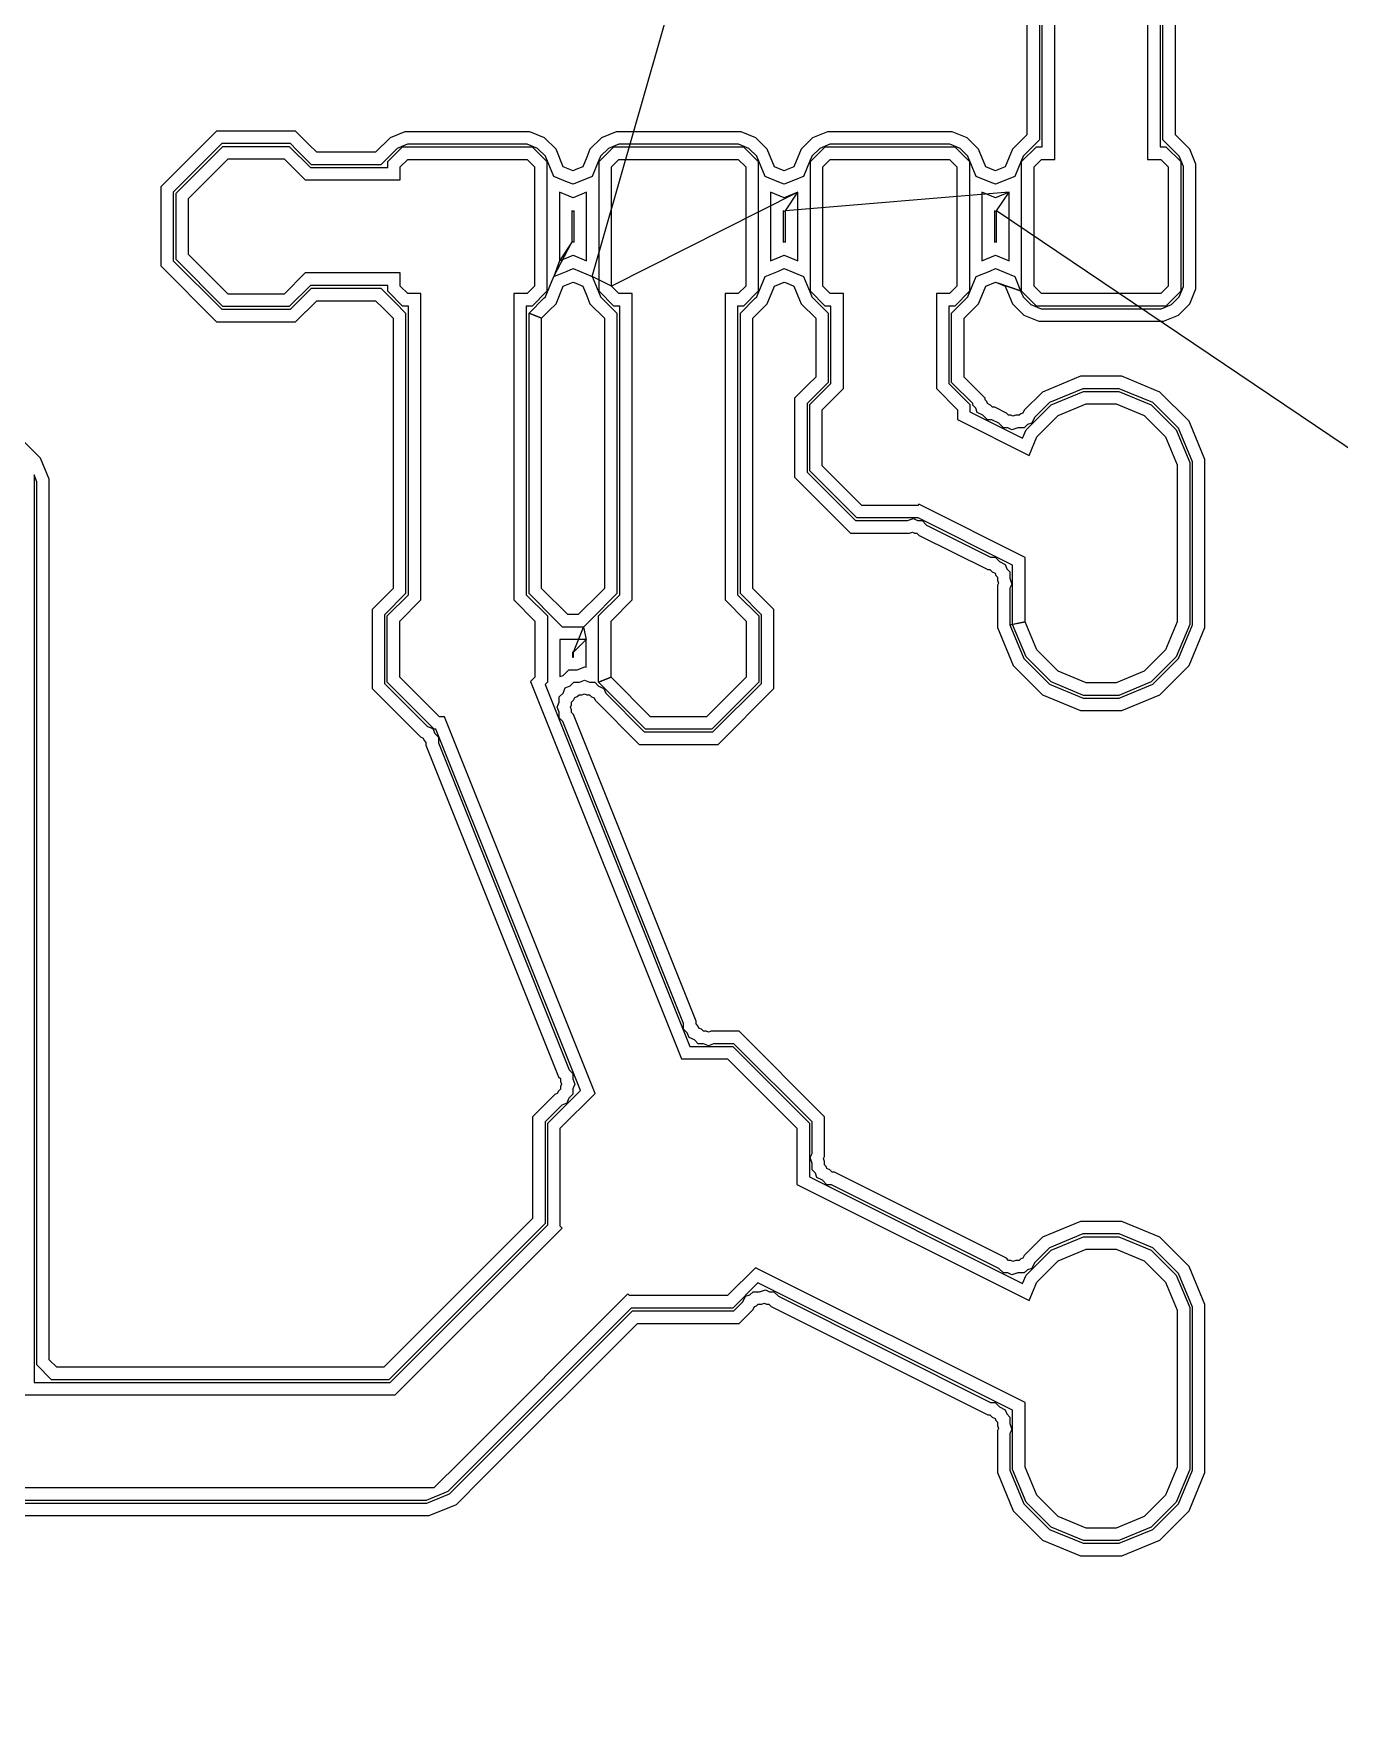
# Model space of a CAD drawing. Extents: x -122 to 0, y 0 to 97.
# Drawn here: x -38.24 to -22.53, y 0 to 20.1 of the extents above; entities that cross this region are included whole.
import ezdxf

# ---------------------------------------------------------------- set-up
doc = ezdxf.new("R2010")
doc.units = 0
doc.layers.add('milling', color=1, linetype='CONTINUOUS')
doc.layers.add('rapid_move', color=62, linetype='CONTINUOUS')

msp = doc.modelspace()

# ---------------------------------------------------------------- linework, layer by layer
at = {"layer": 'milling'}
for p, q in [((-25.9587, 18.5863), (-25.9587, 24.5936)), ((-24.8412, 24.5936), (-24.8412, 18.5863)), ((-26.1087, 18.7363), (-26.1087, 24.4436)), ((-24.6912, 24.4436), (-24.6912, 18.7363)), ((-24.6579, 19.071), (-24.6579, 24.3594)), ((-26.2919, 24.171), (-26.2919, 18.8826)), ((-24.5079, 19.0089), (-24.5079, 24.2973)), ((-26.1419, 24.1089), (-26.1419, 18.8205)), ((-36.0345, 18.9259), (-36.7059, 18.2545)), ((-35.0853, 18.9259), (-36.0345, 18.9259)), ((-34.9205, 18.7611), (-35.0853, 18.9259)), ((-33.7705, 18.9195), (-33.9489, 18.8457)), ((-32.2693, 18.9195), (-33.7705, 18.9195)), ((-32.0909, 18.8457), (-32.2693, 18.9195)), ((-31.2305, 18.9195), (-31.4089, 18.8457)), ((-29.7293, 18.9195), (-31.2305, 18.9195)), ((-29.5509, 18.8457), (-29.7293, 18.9195)), ((-28.6905, 18.9195), (-28.8689, 18.8457)), ((-27.1893, 18.9195), (-28.6905, 18.9195)), ((-27.0109, 18.8457), (-27.1893, 18.9195)), ((-24.6579, 18.8205), (-24.6579, 19.071)), ((-24.5079, 18.8826), (-24.5079, 19.0089)), ((-35.9724, 18.7759), (-36.5559, 18.1924)), ((-36.5227, 18.1787), (-35.9587, 18.7427)), ((-35.1474, 18.7759), (-35.9724, 18.7759)), ((-35.9587, 18.7427), (-35.1612, 18.7427)), ((-35.1612, 18.7427), (-34.9072, 18.4887)), ((-35.0705, 18.699), (-35.1474, 18.7759)), ((-34.8934, 18.5219), (-35.0705, 18.699)), ((-34.8313, 18.6719), (-34.9205, 18.7611)), ((-33.9489, 18.8457), (-34.1226, 18.6719)), ((-33.864, 18.7184), (-34.0605, 18.5219)), ((-33.9763, 18.5592), (-33.7992, 18.7363)), ((-33.7407, 18.7695), (-33.864, 18.7184)), ((-33.7992, 18.7363), (-32.2407, 18.7363)), ((-32.2992, 18.7695), (-33.7407, 18.7695)), ((-32.1758, 18.7184), (-32.2992, 18.7695)), ((-32.2407, 18.7363), (-32.0636, 18.5592)), ((-32.0813, 18.624), (-32.1758, 18.7184)), ((-31.9541, 18.7089), (-32.0909, 18.8457)), ((-31.8665, 18.4971), (-31.9541, 18.7089)), ((-31.5457, 18.7089), (-31.585, 18.6138)), ((-31.4089, 18.8457), (-31.5457, 18.7089)), ((-31.4363, 18.5592), (-31.2592, 18.7363)), ((-31.324, 18.7184), (-31.4184, 18.6241)), ((-31.2007, 18.7695), (-31.324, 18.7184)), ((-31.2592, 18.7363), (-29.7007, 18.7363)), ((-29.7592, 18.7695), (-31.2007, 18.7695)), ((-29.6358, 18.7184), (-29.7592, 18.7695)), ((-29.7007, 18.7363), (-29.5236, 18.5592)), ((-29.5413, 18.624), (-29.6358, 18.7184)), ((-29.4141, 18.7089), (-29.5509, 18.8457)), ((-29.3265, 18.4971), (-29.4141, 18.7089)), ((-29.0057, 18.7089), (-29.045, 18.6138)), ((-28.8689, 18.8457), (-29.0057, 18.7089)), ((-28.8963, 18.5592), (-28.7192, 18.7363)), ((-28.784, 18.7184), (-28.8784, 18.6241)), ((-28.6607, 18.7695), (-28.784, 18.7184)), ((-28.7192, 18.7363), (-27.1607, 18.7363)), ((-27.2192, 18.7695), (-28.6607, 18.7695)), ((-27.0958, 18.7184), (-27.2192, 18.7695)), ((-27.1607, 18.7363), (-26.9836, 18.5592)), ((-27.0013, 18.624), (-27.0958, 18.7184)), ((-26.8741, 18.7089), (-27.0109, 18.8457)), ((-26.7865, 18.4971), (-26.8741, 18.7089)), ((-26.4657, 18.7089), (-26.505, 18.6138)), ((-26.3811, 18.7934), (-26.4657, 18.7089)), ((-26.2919, 18.8826), (-26.3811, 18.7934)), ((-26.3563, 18.5592), (-26.1792, 18.7363)), ((-26.1419, 18.8205), (-26.319, 18.6434)), ((-26.1792, 18.7363), (-26.1087, 18.7363)), ((-24.6912, 18.7363), (-24.6207, 18.7363)), ((-24.4614, 18.624), (-24.6579, 18.8205)), ((-24.6207, 18.7363), (-24.4436, 18.5592)), ((-24.3341, 18.7089), (-24.5079, 18.8826)), ((-24.2603, 18.5305), (-24.3341, 18.7089)), ((-36.3727, 18.1166), (-35.8966, 18.5927)), ((-35.8966, 18.5927), (-35.2233, 18.5927)), ((-35.2233, 18.5927), (-34.9693, 18.3387)), ((-34.311, 18.5219), (-34.8934, 18.5219)), ((-34.2489, 18.6719), (-34.8313, 18.6719)), ((-34.0605, 18.5219), (-34.311, 18.5219)), ((-34.1226, 18.6719), (-34.2489, 18.6719)), ((-33.9763, 18.4887), (-33.9763, 18.5592)), ((-33.8263, 18.4971), (-33.7371, 18.5863)), ((-33.8263, 18.3387), (-33.8263, 18.4971)), ((-33.7371, 18.5863), (-32.3028, 18.5863)), ((-32.3028, 18.5863), (-32.2136, 18.4971)), ((-32.2136, 18.4971), (-32.2136, 17.0628)), ((-32.077, 18.6137), (-32.0813, 18.624)), ((-32.0771, 18.6136), (-32.077, 18.6137)), ((-31.9812, 18.3822), (-32.0771, 18.6136)), ((-32.0636, 18.5592), (-32.0636, 17.0007)), ((-31.7499, 18.4489), (-31.8665, 18.4971)), ((-31.6332, 18.4971), (-31.7148, 18.4634)), ((-31.585, 18.6138), (-31.6332, 18.4971)), ((-31.4381, 18.5764), (-31.5183, 18.3824)), ((-31.4226, 18.6138), (-31.4381, 18.5764)), ((-31.4363, 17.0007), (-31.4363, 18.5592)), ((-31.4184, 18.6241), (-31.4226, 18.6138)), ((-31.2863, 18.4971), (-31.1971, 18.5863)), ((-31.2863, 17.0628), (-31.2863, 18.4971)), ((-31.1971, 18.5863), (-29.7628, 18.5863)), ((-29.7628, 18.5863), (-29.6736, 18.4971)), ((-29.6736, 18.4971), (-29.6736, 17.0628)), ((-29.5371, 18.6137), (-29.5413, 18.624)), ((-29.5371, 18.6136), (-29.5371, 18.6137)), ((-29.4412, 18.3822), (-29.5371, 18.6136)), ((-29.5236, 18.5592), (-29.5236, 17.0007)), ((-29.2099, 18.4489), (-29.3265, 18.4971)), ((-29.0932, 18.4971), (-29.1748, 18.4634)), ((-29.045, 18.6138), (-29.0932, 18.4971)), ((-28.8981, 18.5764), (-28.9783, 18.3824)), ((-28.8826, 18.6138), (-28.8981, 18.5764)), ((-28.8963, 17.0007), (-28.8963, 18.5592)), ((-28.8784, 18.6241), (-28.8826, 18.6138)), ((-28.7463, 18.4971), (-28.6571, 18.5863)), ((-28.7463, 17.0628), (-28.7463, 18.4971)), ((-28.6571, 18.5863), (-27.2228, 18.5863)), ((-27.2228, 18.5863), (-27.1336, 18.4971)), ((-27.1336, 18.4971), (-27.1336, 17.0628)), ((-26.9971, 18.6137), (-27.0013, 18.624)), ((-26.9971, 18.6136), (-26.9971, 18.6137)), ((-26.9012, 18.3822), (-26.9971, 18.6136)), ((-26.9836, 18.5592), (-26.9836, 17.0007)), ((-26.6699, 18.4489), (-26.7865, 18.4971)), ((-26.5532, 18.4971), (-26.6348, 18.4634)), ((-26.505, 18.6138), (-26.5532, 18.4971)), ((-26.3581, 18.5764), (-26.4383, 18.3824)), ((-26.3426, 18.6138), (-26.3581, 18.5764)), ((-26.3563, 17.0007), (-26.3563, 18.5592)), ((-26.3384, 18.6241), (-26.3426, 18.6138)), ((-26.319, 18.6434), (-26.3384, 18.6241)), ((-26.2063, 18.4971), (-26.1171, 18.5863)), ((-26.2063, 17.0628), (-26.2063, 18.4971)), ((-26.1171, 18.5863), (-25.9587, 18.5863)), ((-24.8412, 18.5863), (-24.6828, 18.5863)), ((-24.6828, 18.5863), (-24.5936, 18.4971)), ((-24.5936, 18.4971), (-24.5936, 17.0628)), ((-24.4103, 18.5007), (-24.4614, 18.624)), ((-24.4436, 18.5592), (-24.4436, 17.0007)), ((-24.4103, 17.0592), (-24.4103, 18.5007)), ((-24.2603, 17.0293), (-24.2603, 18.5305)), ((-34.9693, 18.3387), (-33.8263, 18.3387)), ((-34.9072, 18.4887), (-33.9763, 18.4887)), ((-31.8157, 18.3138), (-31.9812, 18.3822)), ((-31.7498, 18.2865), (-31.8157, 18.3138)), ((-31.7498, 18.449), (-31.7499, 18.4489)), ((-31.7497, 18.4489), (-31.7498, 18.449)), ((-31.7148, 18.4634), (-31.7497, 18.4489)), ((-31.5183, 18.3824), (-31.7497, 18.2865)), ((-29.2757, 18.3138), (-29.4412, 18.3822)), ((-29.2098, 18.2865), (-29.2757, 18.3138)), ((-29.2098, 18.4489), (-29.2099, 18.4489)), ((-29.2097, 18.4489), (-29.2098, 18.4489)), ((-29.1748, 18.4634), (-29.2097, 18.4489)), ((-28.9783, 18.3824), (-29.2097, 18.2865)), ((-26.7357, 18.3138), (-26.9012, 18.3822)), ((-26.6698, 18.2865), (-26.7357, 18.3138)), ((-26.6698, 18.4489), (-26.6699, 18.4489)), ((-26.6697, 18.4489), (-26.6698, 18.4489)), ((-26.6348, 18.4634), (-26.6697, 18.4489)), ((-26.4383, 18.3824), (-26.6697, 18.2865)), ((-36.7059, 18.2545), (-36.7059, 17.3053)), ((-36.5559, 18.1924), (-36.5559, 17.3674)), ((-36.5227, 17.3812), (-36.5227, 18.1787)), ((-36.3727, 17.4433), (-36.3727, 18.1166)), ((-31.7498, 18.1241), (-31.9136, 18.192)), ((-31.9136, 18.192), (-31.9136, 17.3678)), ((-31.7497, 18.2865), (-31.7498, 18.2866)), ((-31.7498, 18.2866), (-31.7498, 18.2865)), ((-31.7496, 18.1241), (-31.7498, 18.1242)), ((-31.7498, 18.1242), (-31.7498, 18.1241)), ((-31.5863, 18.1919), (-31.7496, 18.1241)), ((-31.5863, 17.3679), (-31.5863, 18.1919)), ((-29.2098, 18.1241), (-29.3736, 18.192)), ((-29.3736, 18.192), (-29.3736, 17.3678)), ((-29.2097, 18.2865), (-29.2098, 18.2865)), ((-29.2096, 18.1241), (-29.2098, 18.1242)), ((-29.2098, 18.1242), (-29.2098, 18.1241)), ((-29.0463, 18.1919), (-29.2096, 18.1241)), ((-29.1963, 17.9674), (-29.0463, 18.1919)), ((-29.0463, 17.3679), (-29.0463, 18.1919)), ((-29.0463, 18.1919), (-29.0463, 18.1919)), ((-26.6698, 18.1241), (-26.8336, 18.192)), ((-26.8336, 18.192), (-26.8336, 17.3678)), ((-26.6697, 18.2865), (-26.6698, 18.2865)), ((-26.6696, 18.1241), (-26.6698, 18.1242)), ((-26.6698, 18.1242), (-26.6698, 18.1241)), ((-26.5063, 18.1919), (-26.6696, 18.1241)), ((-26.6563, 17.9674), (-26.5063, 18.1919)), ((-26.5063, 17.3679), (-26.5063, 18.1919)), ((-26.5063, 18.1919), (-26.5063, 18.1919)), ((-31.7497, 17.9618), (-31.7636, 17.9676)), ((-31.7636, 17.9676), (-31.7636, 17.5922)), ((-31.7496, 17.9618), (-31.7497, 17.9619)), ((-31.7497, 17.9619), (-31.7497, 17.9618)), ((-31.7363, 17.9674), (-31.7496, 17.9618)), ((-31.7363, 17.5924), (-31.7363, 17.9674)), ((-29.2097, 17.9618), (-29.2236, 17.9676)), ((-29.2236, 17.9676), (-29.2236, 17.5922)), ((-29.2096, 17.9618), (-29.2097, 17.9618)), ((-29.1963, 17.9674), (-29.2096, 17.9618)), ((-29.1963, 17.5924), (-29.1963, 17.9674)), ((-26.6697, 17.9618), (-26.6836, 17.9676)), ((-26.6836, 17.9676), (-26.6836, 17.5922)), ((-26.6696, 17.9618), (-26.6697, 17.9618)), ((-26.6563, 17.9674), (-26.6696, 17.9618)), ((-26.6563, 17.5924), (-26.6563, 17.9674)), ((-31.9812, 17.1776), (-31.7636, 17.5922)), ((-31.7636, 17.5922), (-31.9136, 17.3678)), ((-31.7636, 17.5922), (-31.7497, 17.598)), ((-31.7497, 17.598), (-31.7496, 17.598)), ((-31.7496, 17.598), (-31.7363, 17.5924)), ((-29.2236, 17.5922), (-29.2097, 17.598)), ((-29.2097, 17.598), (-29.2096, 17.598)), ((-29.2096, 17.598), (-29.1963, 17.5924)), ((-26.6836, 17.5922), (-26.6697, 17.598)), ((-26.6697, 17.598), (-26.6697, 17.5979)), ((-26.6697, 17.5979), (-26.6696, 17.598)), ((-26.6696, 17.598), (-26.6563, 17.5924)), ((-36.7059, 17.3053), (-36.0345, 16.6339)), ((-36.5559, 17.3674), (-35.9724, 16.7839)), ((-35.9587, 16.8172), (-36.5227, 17.3812)), ((-35.8966, 16.9672), (-36.3727, 17.4433)), ((-31.9136, 17.3678), (-31.9812, 17.1776)), ((-31.9136, 17.3678), (-31.7498, 17.4357)), ((-31.9136, 17.3678), (-31.9136, 17.3678)), ((-31.7498, 17.4357), (-31.7497, 17.4356)), ((-31.7497, 17.4356), (-31.7496, 17.4357)), ((-31.7496, 17.4357), (-31.5863, 17.3679)), ((-29.3736, 17.3678), (-29.2098, 17.4357)), ((-29.2098, 17.4357), (-29.2097, 17.4356)), ((-29.2097, 17.4356), (-29.2096, 17.4357)), ((-29.2096, 17.4357), (-29.0463, 17.3679)), ((-26.8336, 17.3678), (-26.6698, 17.4357)), ((-26.6698, 17.4357), (-26.6697, 17.4356)), ((-26.6697, 17.4356), (-26.6696, 17.4357)), ((-26.6696, 17.4357), (-26.5063, 17.3679)), ((-34.9693, 17.2212), (-35.2233, 16.9672)), ((-33.8263, 17.2212), (-34.9693, 17.2212)), ((-33.8263, 17.0628), (-33.8263, 17.2212)), ((-32.0771, 16.9462), (-31.9812, 17.1776)), ((-31.9812, 17.1776), (-31.8193, 17.2445)), ((-31.8665, 17.0627), (-31.7499, 17.1109)), ((-31.8193, 17.2445), (-31.7498, 17.2733)), ((-31.7499, 17.1109), (-31.7498, 17.1109)), ((-31.7498, 17.2733), (-31.7497, 17.2733)), ((-31.7498, 17.1109), (-31.7497, 17.1109)), ((-31.7497, 17.2733), (-31.5183, 17.1774)), ((-31.7497, 17.1109), (-31.7166, 17.0971)), ((-31.7166, 17.0971), (-31.6332, 17.0627)), ((-31.2863, 17.0628), (-31.5183, 17.1774)), ((-31.5183, 17.1774), (-31.4398, 16.9876)), ((-29.5371, 16.9462), (-29.4412, 17.1776)), ((-29.4412, 17.1776), (-29.2793, 17.2445)), ((-29.3265, 17.0627), (-29.2099, 17.1109)), ((-29.2793, 17.2445), (-29.2098, 17.2733)), ((-29.2099, 17.1109), (-29.2098, 17.1109)), ((-29.2098, 17.2733), (-29.2097, 17.2733)), ((-29.2098, 17.1109), (-29.2097, 17.1109)), ((-29.2097, 17.2733), (-28.9783, 17.1774)), ((-29.2097, 17.1109), (-29.1766, 17.0971)), ((-29.1766, 17.0971), (-29.0932, 17.0627)), ((-28.9783, 17.1774), (-28.8998, 16.9876)), ((-26.9971, 16.9462), (-26.9012, 17.1776)), ((-26.9012, 17.1776), (-26.7393, 17.2445)), ((-26.7865, 17.0627), (-26.6699, 17.1109)), ((-26.7393, 17.2445), (-26.6698, 17.2733)), ((-26.6699, 17.1109), (-26.6698, 17.1108)), ((-26.6698, 17.2733), (-26.6698, 17.2732)), ((-26.6698, 17.2732), (-26.6697, 17.2733)), ((-26.6698, 17.1108), (-26.6697, 17.1109)), ((-26.6697, 17.2733), (-26.4383, 17.1774)), ((-26.6697, 17.1109), (-26.6366, 17.0971)), ((-26.6366, 17.0971), (-26.3563, 17.0007)), ((-26.3563, 17.0007), (-26.6366, 17.0971)), ((-26.6366, 17.0971), (-26.5532, 17.0627)), ((-26.4383, 17.1774), (-26.3599, 16.9876)), ((-35.2233, 16.9672), (-35.8966, 16.9672)), ((-34.9072, 17.0712), (-35.1612, 16.8172)), ((-35.1474, 16.7839), (-34.8934, 17.0379)), ((-35.0853, 16.6339), (-34.8313, 16.8879)), ((-33.9763, 17.0712), (-34.9072, 17.0712)), ((-34.8934, 17.0379), (-34.6429, 17.0379)), ((-34.8313, 16.8879), (-34.705, 16.8879)), ((-34.705, 16.8879), (-34.1226, 16.8879)), ((-34.6429, 17.0379), (-34.0605, 17.0379)), ((-34.1226, 16.8879), (-34.0334, 16.7987)), ((-34.0605, 17.0379), (-33.8834, 16.8608)), ((-33.9763, 17.0007), (-33.9763, 17.0712)), ((-33.7992, 16.8236), (-33.9763, 17.0007)), ((-33.7371, 16.9736), (-33.8263, 17.0628)), ((-33.5787, 16.9736), (-33.7371, 16.9736)), ((-33.5787, 13.2906), (-33.5787, 16.9736)), ((-32.3028, 16.9736), (-32.4612, 16.9736)), ((-32.4612, 16.9736), (-32.4612, 13.2906)), ((-32.2136, 17.0628), (-32.3028, 16.9736)), ((-32.2779, 16.7393), (-32.1008, 16.9164)), ((-32.0636, 17.0007), (-32.2407, 16.8236)), ((-32.1008, 16.9164), (-32.0813, 16.9358)), ((-32.0813, 16.9358), (-32.0771, 16.9461)), ((-32.0771, 16.9461), (-32.0771, 16.9462)), ((-31.9541, 16.8509), (-31.8665, 17.0627)), ((-31.6332, 17.0627), (-31.585, 16.946)), ((-31.585, 16.946), (-31.5457, 16.8509)), ((-31.4398, 16.9876), (-31.4226, 16.946)), ((-31.2592, 16.8236), (-31.4363, 17.0007)), ((-31.4226, 16.946), (-31.4184, 16.9357)), ((-31.4184, 16.9357), (-31.2219, 16.7393)), ((-31.1971, 16.9736), (-31.2863, 17.0628)), ((-31.0387, 16.9736), (-31.1971, 16.9736)), ((-31.0387, 13.2906), (-31.0387, 16.9736)), ((-29.7628, 16.9736), (-29.9212, 16.9736)), ((-29.9212, 16.9736), (-29.9212, 13.2906)), ((-29.6736, 17.0628), (-29.7628, 16.9736)), ((-29.7379, 16.7393), (-29.5608, 16.9164)), ((-29.5236, 17.0007), (-29.7007, 16.8236)), ((-29.5608, 16.9164), (-29.5413, 16.9358)), ((-29.5413, 16.9358), (-29.5371, 16.9461)), ((-29.5371, 16.9461), (-29.5371, 16.9462)), ((-29.4141, 16.8509), (-29.3265, 17.0627)), ((-29.0932, 17.0627), (-29.045, 16.946)), ((-29.045, 16.946), (-29.0057, 16.8509)), ((-28.8998, 16.9876), (-28.8826, 16.946)), ((-28.7192, 16.8236), (-28.8963, 17.0007)), ((-28.8963, 17.0007), (-28.8963, 17.0007)), ((-28.8826, 16.946), (-28.8784, 16.9357)), ((-28.8784, 16.9357), (-28.6819, 16.7393)), ((-28.6571, 16.9736), (-28.7463, 17.0628)), ((-28.4987, 16.9736), (-28.6571, 16.9736)), ((-28.4987, 15.8305), (-28.4987, 16.9736)), ((-27.2228, 16.9736), (-27.3812, 16.9736)), ((-27.3812, 16.9736), (-27.3812, 15.8305)), ((-27.1336, 17.0628), (-27.2228, 16.9736)), ((-27.1979, 16.7393), (-27.0208, 16.9164)), ((-26.9836, 17.0007), (-27.1607, 16.8236)), ((-27.0208, 16.9164), (-27.0013, 16.9358)), ((-27.0013, 16.9358), (-26.997, 16.9461)), ((-26.997, 16.9461), (-26.9971, 16.9462)), ((-26.8741, 16.8509), (-26.7865, 17.0627)), ((-26.5532, 17.0627), (-26.505, 16.946)), ((-26.505, 16.946), (-26.5051, 16.946)), ((-26.5051, 16.946), (-26.4657, 16.8509)), ((-26.3599, 16.9876), (-26.3426, 16.946)), ((-26.1792, 16.8236), (-26.3563, 17.0007)), ((-26.3426, 16.946), (-26.3427, 16.946)), ((-26.3427, 16.946), (-26.3384, 16.9357)), ((-26.3384, 16.9357), (-26.244, 16.8414)), ((-26.1171, 16.9736), (-26.2063, 17.0628)), ((-24.6828, 16.9736), (-26.1171, 16.9736)), ((-24.5936, 17.0628), (-24.6828, 16.9736)), ((-24.4436, 17.0007), (-24.6207, 16.8236)), ((-24.5558, 16.8414), (-24.4614, 16.9358)), ((-24.4614, 16.9358), (-24.4103, 17.0592)), ((-24.3341, 16.8509), (-24.2603, 17.0293)), ((-35.9724, 16.7839), (-35.1474, 16.7839)), ((-35.1612, 16.8172), (-35.9587, 16.8172)), ((-34.0334, 16.7987), (-33.9119, 16.6772)), ((-33.8834, 16.8608), (-33.7619, 16.7393)), ((-33.7287, 16.8236), (-33.7992, 16.8236)), ((-33.7619, 16.7393), (-33.7619, 16.4888)), ((-33.7287, 13.3527), (-33.7287, 16.8236)), ((-32.2407, 16.8236), (-32.3112, 16.8236)), ((-32.3112, 16.8236), (-32.3112, 13.3527)), ((-32.2779, 13.6168), (-32.2779, 16.7393)), ((-32.2779, 16.7393), (-32.1279, 16.6772)), ((-32.1279, 16.6772), (-32.2779, 16.7393)), ((-32.1279, 16.6772), (-32.0387, 16.7664)), ((-32.0387, 16.7664), (-31.9541, 16.8509)), ((-31.5457, 16.8509), (-31.3719, 16.6772)), ((-31.1887, 16.8236), (-31.2592, 16.8236)), ((-31.2219, 16.7393), (-31.2219, 16.4888)), ((-31.1887, 13.3527), (-31.1887, 16.8236)), ((-29.7007, 16.8236), (-29.7712, 16.8236)), ((-29.7712, 16.8236), (-29.7712, 13.3527)), ((-29.7379, 13.6168), (-29.7379, 16.7393)), ((-29.5879, 16.6772), (-29.4987, 16.7664)), ((-29.4987, 16.7664), (-29.4141, 16.8509)), ((-29.0057, 16.8509), (-28.8319, 16.6772)), ((-28.6487, 16.8236), (-28.7192, 16.8236)), ((-28.6819, 16.7393), (-28.6819, 16.4888)), ((-28.6487, 15.8926), (-28.6487, 16.8236)), ((-27.1607, 16.8236), (-27.2312, 16.8236)), ((-27.2312, 16.8236), (-27.2312, 15.8926)), ((-27.1979, 16.1568), (-27.1979, 16.7393)), ((-27.0479, 16.6772), (-26.9587, 16.7664)), ((-26.9587, 16.7664), (-26.8741, 16.8509)), ((-26.4657, 16.8509), (-26.3289, 16.7141)), ((-26.3289, 16.7141), (-26.1506, 16.6403)), ((-26.244, 16.8414), (-26.1207, 16.7903)), ((-24.6207, 16.8236), (-26.1792, 16.8236)), ((-26.1207, 16.7903), (-24.6792, 16.7903)), ((-24.6792, 16.7903), (-24.5558, 16.8414)), ((-24.6493, 16.6403), (-24.4709, 16.7141)), ((-24.4709, 16.7141), (-24.3341, 16.8509)), ((-36.0345, 16.6339), (-35.0853, 16.6339)), ((-33.9119, 16.6772), (-33.9119, 16.5509)), ((-33.9119, 16.5509), (-33.9119, 13.4284)), ((-33.7619, 16.4888), (-33.7619, 13.3663)), ((-32.1279, 13.5547), (-32.1279, 16.6772)), ((-31.3719, 16.6772), (-31.3719, 16.5509)), ((-31.3719, 16.5509), (-31.3719, 13.4284)), ((-31.2219, 16.4888), (-31.2219, 13.3663)), ((-29.5879, 13.5547), (-29.5879, 16.6772)), ((-28.8319, 16.6772), (-28.8319, 16.5509)), ((-28.8319, 16.5509), (-28.8319, 15.9684)), ((-28.6819, 16.4888), (-28.6819, 15.9063)), ((-27.0479, 16.0947), (-27.0479, 16.6772)), ((-26.1506, 16.6403), (-24.6493, 16.6403)), ((-27.1979, 15.9062), (-27.1979, 16.1568)), ((-27.0479, 15.9684), (-27.0479, 16.0947)), ((-28.9212, 15.8792), (-29.0859, 15.7145)), ((-28.6819, 15.9062), (-28.9359, 15.6524)), ((-28.9211, 15.8792), (-28.9212, 15.8792)), ((-28.8319, 15.9684), (-28.9211, 15.8792)), ((-28.9027, 15.6387), (-28.6487, 15.8926)), ((-28.6819, 15.9063), (-28.6819, 15.9062)), ((-27.2312, 15.8926), (-26.9772, 15.6387)), ((-26.9439, 15.6524), (-27.1979, 15.9062)), ((-27.0429, 15.9635), (-27.0479, 15.9684)), ((-26.9587, 15.8792), (-27.0429, 15.9635)), ((-26.9586, 15.8792), (-26.9587, 15.8792)), ((-26.7939, 15.7145), (-26.9586, 15.8792)), ((-25.6481, 15.9795), (-26.1066, 15.7897)), ((-25.1517, 15.9795), (-25.6481, 15.9795)), ((-24.6932, 15.7897), (-25.1517, 15.9795)), ((-29.0859, 15.7145), (-29.0859, 14.7653)), ((-28.7527, 15.5766), (-28.4987, 15.8305)), ((-27.3812, 15.8305), (-27.1272, 15.5766)), ((-26.7939, 15.6952), (-26.7939, 15.7145)), ((-26.7747, 15.6761), (-26.7939, 15.6952)), ((-26.1066, 15.7897), (-26.3243, 15.572)), ((-25.6183, 15.8295), (-26.0217, 15.6624)), ((-26.0029, 15.6343), (-25.6117, 15.7963)), ((-25.1816, 15.8295), (-25.6183, 15.8295)), ((-25.6117, 15.7963), (-25.1882, 15.7963)), ((-25.1882, 15.7963), (-24.797, 15.6343)), ((-24.7781, 15.6624), (-25.1816, 15.8295)), ((-24.3421, 15.4386), (-24.6932, 15.7897)), ((-28.9359, 15.6524), (-28.9359, 14.8274)), ((-28.9027, 14.8412), (-28.9027, 15.6387)), ((-28.7527, 14.9033), (-28.7527, 15.5766)), ((-27.1272, 15.5766), (-27.1272, 15.4583)), ((-26.9772, 15.6387), (-26.9772, 15.551)), ((-26.9772, 15.551), (-26.3439, 15.2343)), ((-26.9439, 15.6331), (-26.9439, 15.6524)), ((-26.9058, 15.595), (-26.9439, 15.6331)), ((-26.8888, 15.544), (-26.9058, 15.595)), ((-26.8207, 15.51), (-26.8888, 15.544)), ((-26.7668, 15.456), (-26.8207, 15.51)), ((-26.7662, 15.6503), (-26.7747, 15.6761)), ((-26.7318, 15.6331), (-26.7662, 15.6503)), ((-26.7047, 15.606), (-26.7318, 15.6331)), ((-26.6776, 15.606), (-26.7047, 15.606)), ((-26.5398, 15.5371), (-26.6776, 15.606)), ((-26.5126, 15.5099), (-26.5398, 15.5371)), ((-26.4854, 15.5099), (-26.5126, 15.5099)), ((-26.4612, 15.4978), (-26.4854, 15.5099)), ((-26.4248, 15.5099), (-26.4612, 15.4978)), ((-26.3863, 15.5099), (-26.4248, 15.5099)), ((-26.3672, 15.5291), (-26.3863, 15.5099)), ((-26.3414, 15.5376), (-26.3672, 15.5291)), ((-26.3243, 15.572), (-26.3414, 15.5376)), ((-26.3023, 15.3349), (-26.0029, 15.6343)), ((-26.2011, 15.4831), (-26.2351, 15.415)), ((-26.0217, 15.6624), (-26.2011, 15.4831)), ((-26.1751, 15.2499), (-25.9179, 15.5071)), ((-25.9179, 15.5071), (-25.5819, 15.6463)), ((-25.5819, 15.6463), (-25.218, 15.6463)), ((-25.218, 15.6463), (-24.882, 15.5071)), ((-24.882, 15.5071), (-24.6248, 15.2499)), ((-24.797, 15.6343), (-24.4976, 15.3349)), ((-24.4694, 15.3537), (-24.7781, 15.6624)), ((-27.1272, 15.4583), (-26.2669, 15.0281)), ((-26.7129, 15.456), (-26.7668, 15.456)), ((-26.6285, 15.4138), (-26.7129, 15.456)), ((-26.5747, 15.3599), (-26.6285, 15.4138)), ((-26.5209, 15.3599), (-26.5747, 15.3599)), ((-26.4728, 15.3358), (-26.5209, 15.3599)), ((-26.4005, 15.3599), (-26.4728, 15.3358)), ((-26.3242, 15.3599), (-26.4005, 15.3599)), ((-26.3439, 15.2343), (-26.3023, 15.3349)), ((-26.2861, 15.398), (-26.3242, 15.3599)), ((-26.2351, 15.415), (-26.2861, 15.398)), ((-24.4976, 15.3349), (-24.3356, 14.9437)), ((-24.3023, 14.9503), (-24.4694, 15.3537)), ((-24.1523, 14.9801), (-24.3421, 15.4386)), ((-38.1508, 14.995), (-38.3448, 15.189)), ((-26.2669, 15.0281), (-26.1751, 15.2499)), ((-24.6248, 15.2499), (-24.4856, 14.9139)), ((-38.0461, 14.7419), (-38.1508, 14.995)), ((-28.2766, 14.4272), (-28.7527, 14.9033)), ((-24.4856, 14.9139), (-24.4856, 13.026)), ((-24.3356, 14.9437), (-24.3356, 12.9962)), ((-24.3023, 12.9896), (-24.3023, 14.9503)), ((-24.1523, 12.9597), (-24.1523, 14.9801)), ((-38.1961, 14.7121), (-38.2294, 14.7927)), ((-38.2294, 14.7927), (-38.2294, 14.3955)), ((-38.1961, 14.5628), (-38.1961, 14.7121)), ((-38.0461, 14.5007), (-38.0461, 14.7419)), ((-29.0859, 14.7653), (-28.4145, 14.0939)), ((-28.9359, 14.8274), (-28.3524, 14.2439)), ((-28.3387, 14.2772), (-28.9027, 14.8412)), ((-38.1961, 4.3445), (-38.1961, 14.5628)), ((-38.0461, 4.2824), (-38.0461, 14.5007)), ((-38.2294, 14.3955), (-38.2294, 3.8837)), ((-27.5992, 14.2772), (-28.3387, 14.2772)), ((-27.6033, 14.4272), (-28.2766, 14.4272)), ((-27.5902, 14.4404), (-27.6033, 14.4272)), ((-26.4643, 13.7097), (-27.5992, 14.2772)), ((-26.3143, 13.8024), (-27.5902, 14.4404)), ((-28.4145, 14.0939), (-27.7031, 14.0939)), ((-28.3524, 14.2439), (-27.7276, 14.2439)), ((-27.7276, 14.2439), (-27.6552, 14.268)), ((-27.7031, 14.0939), (-27.6667, 14.106)), ((-27.6667, 14.106), (-27.6425, 14.0939)), ((-27.6552, 14.268), (-27.607, 14.2439)), ((-27.6425, 14.0939), (-27.6153, 14.0939)), ((-27.6153, 14.0939), (-27.5881, 14.0667)), ((-27.607, 14.2439), (-27.5532, 14.2439)), ((-27.5532, 14.2439), (-27.4995, 14.1901)), ((-27.4995, 14.1901), (-26.7285, 13.8047)), ((-27.5881, 14.0667), (-26.764, 13.6547)), ((-26.7285, 13.8047), (-26.6746, 13.8047)), ((-26.6746, 13.8047), (-26.6208, 13.7509)), ((-26.6208, 13.7509), (-26.5526, 13.7168)), ((-26.5526, 13.7168), (-26.5356, 13.6656)), ((-26.4643, 12.9962), (-26.4643, 13.7097)), ((-26.3143, 13.026), (-26.3143, 13.8024)), ((-32.2779, 13.3663), (-32.2779, 13.6168)), ((-32.1279, 13.4284), (-32.1279, 13.5547)), ((-29.7379, 13.3662), (-29.7379, 13.6168)), ((-29.5879, 13.4284), (-29.5879, 13.5547)), ((-26.764, 13.6547), (-26.7367, 13.6547)), ((-26.7367, 13.6547), (-26.7095, 13.6275)), ((-26.7095, 13.6275), (-26.6753, 13.6104)), ((-26.6753, 13.6104), (-26.6668, 13.5847)), ((-26.6668, 13.5847), (-26.6475, 13.5655)), ((-26.6475, 13.5655), (-26.6475, 13.527)), ((-26.6475, 13.527), (-26.6354, 13.4906)), ((-26.6354, 13.4906), (-26.6475, 13.4664)), ((-26.5356, 13.6656), (-26.4975, 13.6276)), ((-26.4975, 13.6276), (-26.4975, 13.5515)), ((-26.4975, 13.5515), (-26.4734, 13.4791)), ((-26.4734, 13.4791), (-26.4975, 13.4309)), ((-34.0012, 13.3392), (-34.1659, 13.1746)), ((-33.7619, 13.3662), (-34.0159, 13.1124)), ((-34.0011, 13.3392), (-34.0012, 13.3392)), ((-33.9119, 13.4284), (-34.0011, 13.3392)), ((-33.9827, 13.0987), (-33.7287, 13.3527)), ((-33.8327, 13.0366), (-33.5787, 13.2906)), ((-33.7619, 13.3663), (-33.7619, 13.3662)), ((-32.4612, 13.2906), (-32.2072, 13.0366)), ((-32.3112, 13.3527), (-32.0572, 13.0987)), ((-31.9548, 13.0432), (-32.2779, 13.3663)), ((-31.8131, 13.1136), (-32.1279, 13.4284)), ((-31.4612, 13.3392), (-31.6548, 13.1456)), ((-31.4611, 13.3392), (-31.4612, 13.3392)), ((-31.3719, 13.4284), (-31.4611, 13.3392)), ((-31.4427, 13.0987), (-31.1887, 13.3527)), ((-31.2219, 13.3662), (-31.3543, 13.234)), ((-31.2927, 13.0366), (-31.0387, 13.2906)), ((-31.2219, 13.3663), (-31.2219, 13.3662)), ((-31.2219, 13.3662), (-31.2219, 13.3662)), ((-29.9212, 13.2906), (-29.6672, 13.0366)), ((-29.7712, 13.3527), (-29.5172, 13.0987)), ((-29.4839, 13.1123), (-29.7379, 13.3662)), ((-29.5829, 13.4234), (-29.5879, 13.4284)), ((-29.4987, 13.3392), (-29.5829, 13.4234)), ((-29.4986, 13.3392), (-29.4987, 13.3392)), ((-29.3339, 13.1745), (-29.4986, 13.3392)), ((-26.6475, 13.4664), (-26.6475, 12.9597)), ((-26.4975, 13.4309), (-26.4975, 12.9896)), ((-34.1659, 13.1746), (-34.1659, 12.2253)), ((-34.0159, 13.1124), (-34.0159, 12.2874)), ((-33.9827, 12.3012), (-33.9827, 13.0987)), ((-32.0572, 13.0987), (-32.0572, 12.3012)), ((-31.6868, 13.1136), (-31.8131, 13.1136)), ((-31.6548, 13.1456), (-31.6868, 13.1136)), ((-31.4769, 13.1115), (-31.6247, 12.9636)), ((-31.3991, 13.1892), (-31.4769, 13.1115)), ((-31.4427, 12.3012), (-31.4427, 13.0987)), ((-31.399, 13.1892), (-31.3991, 13.1892)), ((-31.3543, 13.234), (-31.399, 13.1892)), ((-29.5172, 13.0987), (-29.5172, 12.3012)), ((-29.4839, 12.2874), (-29.4839, 13.1123)), ((-29.3339, 12.2253), (-29.3339, 13.1745)), ((-33.8327, 12.3633), (-33.8327, 13.0366)), ((-32.2072, 13.0366), (-32.2072, 12.3633)), ((-31.8753, 12.9636), (-31.9548, 13.0432)), ((-31.8752, 12.9636), (-31.8753, 12.9636)), ((-31.6247, 12.9636), (-31.8752, 12.9636)), ((-31.7427, 12.6636), (-31.6247, 12.9636)), ((-31.6247, 12.9636), (-31.5927, 12.8136)), ((-31.2927, 12.3633), (-31.2927, 13.0366)), ((-29.6672, 13.0366), (-29.6672, 12.3633)), ((-26.6475, 12.9597), (-26.4577, 12.5012)), ((-26.4975, 12.9896), (-26.3143, 13.026)), ((-26.4643, 12.9962), (-26.4975, 12.9896)), ((-26.4975, 12.9896), (-26.3304, 12.5861)), ((-26.3143, 13.026), (-26.4643, 12.9962)), ((-26.3023, 12.605), (-26.4643, 12.9962)), ((-26.1751, 12.69), (-26.3143, 13.026)), ((-24.4856, 13.026), (-24.6248, 12.69)), ((-24.3356, 12.9962), (-24.4976, 12.605)), ((-24.4694, 12.5861), (-24.3023, 12.9896)), ((-24.3421, 12.5012), (-24.1523, 12.9597)), ((-31.5927, 12.8136), (-31.9072, 12.8136)), ((-31.9072, 12.8136), (-31.9072, 12.3686)), ((-31.7427, 12.6636), (-31.7572, 12.6636)), ((-31.7572, 12.6636), (-31.7572, 12.6009)), ((-31.5927, 12.8136), (-31.7427, 12.6636)), ((-31.7427, 12.6009), (-31.7427, 12.6636)), ((-31.7427, 12.6636), (-31.7427, 12.6636)), ((-31.5927, 12.4813), (-31.5927, 12.8136)), ((-25.9179, 12.4328), (-26.1751, 12.69)), ((-24.6248, 12.69), (-24.882, 12.4328)), ((-31.7572, 12.6009), (-31.7427, 12.6009)), ((-31.7016, 12.4509), (-31.6085, 12.4881)), ((-31.6085, 12.4881), (-31.5927, 12.4813)), ((-26.4577, 12.5012), (-26.1066, 12.1501)), ((-26.3304, 12.5861), (-26.0217, 12.2774)), ((-26.0029, 12.3056), (-26.3023, 12.605)), ((-24.4976, 12.605), (-24.797, 12.3056)), ((-24.7781, 12.2774), (-24.4694, 12.5861)), ((-24.6932, 12.1501), (-24.3421, 12.5012)), ((-34.0159, 12.2874), (-33.4981, 11.7696)), ((-33.4187, 11.7372), (-33.9827, 12.3012)), ((-33.3566, 11.8872), (-33.8327, 12.3633)), ((-32.2072, 12.3633), (-32.2617, 12.3088)), ((-32.2617, 12.3088), (-30.4471, 7.7723)), ((-32.0572, 12.3012), (-32.0857, 12.2727)), ((-32.0857, 12.2727), (-30.3456, 7.9223)), ((-31.9072, 12.3686), (-31.8687, 12.384)), ((-31.8687, 12.384), (-31.8019, 12.4509)), ((-31.8019, 12.4509), (-31.7016, 12.4509)), ((-31.7844, 12.2562), (-31.7398, 12.3009)), ((-31.7398, 12.3009), (-31.6728, 12.3009)), ((-31.6728, 12.3009), (-31.6105, 12.3258)), ((-31.6105, 12.3258), (-31.5525, 12.3009)), ((-31.5525, 12.3009), (-31.4893, 12.3009)), ((-31.4893, 12.3009), (-31.442, 12.2535)), ((-31.2927, 12.3633), (-31.4427, 12.3012)), ((-31.4427, 12.3012), (-31.2927, 12.3633)), ((-30.8787, 11.7372), (-31.4427, 12.3012)), ((-30.8166, 11.8872), (-31.2927, 12.3633)), ((-29.6672, 12.3633), (-30.1433, 11.8872)), ((-29.5172, 12.3012), (-30.0812, 11.7372)), ((-30.0673, 11.7039), (-29.4839, 12.2874)), ((-26.0217, 12.2774), (-25.6182, 12.1103)), ((-25.6117, 12.1436), (-26.0029, 12.3056)), ((-25.5819, 12.2936), (-25.9179, 12.4328)), ((-25.218, 12.2936), (-25.5819, 12.2936)), ((-24.882, 12.4328), (-25.218, 12.2936)), ((-24.797, 12.3056), (-25.1882, 12.1436)), ((-25.1815, 12.1103), (-24.7781, 12.2774)), ((-34.1659, 12.2253), (-33.5836, 11.6431)), ((-31.9418, 12.0026), (-31.9169, 12.0606)), ((-31.9169, 12.1238), (-31.8695, 12.1711)), ((-31.9169, 12.0606), (-31.9169, 12.1238)), ((-31.8695, 12.1711), (-31.8431, 12.2328)), ((-31.8431, 12.2328), (-31.7844, 12.2562)), ((-31.7669, 12.0617), (-31.7429, 12.0856)), ((-31.7669, 12.0297), (-31.7669, 12.0617)), ((-31.7429, 12.0856), (-31.7297, 12.1166)), ((-31.7297, 12.1166), (-31.7002, 12.1283)), ((-31.7002, 12.1283), (-31.6777, 12.1509)), ((-31.6777, 12.1509), (-31.6438, 12.1509)), ((-31.6438, 12.1509), (-31.6125, 12.1634)), ((-31.6125, 12.1634), (-31.5834, 12.1509)), ((-31.5834, 12.1509), (-31.5514, 12.1509)), ((-31.5514, 12.1509), (-31.5275, 12.1269)), ((-31.5275, 12.1269), (-31.4965, 12.1137)), ((-31.4965, 12.1137), (-31.4847, 12.0841)), ((-31.4847, 12.0841), (-30.9545, 11.5539)), ((-31.442, 12.2535), (-31.3803, 12.2271)), ((-31.3803, 12.2271), (-31.3569, 12.1684)), ((-31.3569, 12.1684), (-30.8924, 11.7039)), ((-30.0052, 11.5539), (-29.3339, 12.2253)), ((-26.1066, 12.1501), (-25.6481, 11.9603)), ((-25.6182, 12.1103), (-25.1815, 12.1103)), ((-25.1882, 12.1436), (-25.6117, 12.1436)), ((-25.1517, 11.9603), (-24.6932, 12.1501)), ((-33.2966, 11.8872), (-33.3566, 11.8872)), ((-31.4845, 7.3569), (-33.2966, 11.8872)), ((-31.9169, 11.9403), (-31.9418, 12.0026)), ((-31.9169, 11.8733), (-31.9169, 11.9403)), ((-31.8722, 11.8287), (-31.9169, 11.8733)), ((-31.7794, 12.0006), (-31.7669, 12.0297)), ((-31.7669, 11.9693), (-31.7794, 12.0006)), ((-31.7669, 11.9354), (-31.7669, 11.9693)), ((-31.7443, 11.9129), (-31.7669, 11.9354)), ((-30.2706, 8.2285), (-31.7443, 11.9129)), ((-30.1433, 11.8872), (-30.8166, 11.8872)), ((-25.6481, 11.9603), (-25.1517, 11.9603)), ((-33.4981, 11.7696), (-33.4364, 11.7432)), ((-33.4364, 11.7432), (-33.413, 11.6845)), ((-33.3982, 11.7372), (-33.4187, 11.7372)), ((-33.413, 11.6845), (-33.3683, 11.6399)), ((-31.6605, 7.393), (-33.3982, 11.7372)), ((-30.4206, 8.1996), (-31.8722, 11.8287)), ((-30.8924, 11.7039), (-30.0673, 11.7039)), ((-30.0812, 11.7372), (-30.8787, 11.7372)), ((-33.5836, 11.6431), (-33.5526, 11.6298)), ((-33.5526, 11.6298), (-33.5408, 11.6003)), ((-33.5408, 11.6003), (-33.5183, 11.5778)), ((-33.5183, 11.5778), (-33.5183, 11.544)), ((-33.5183, 11.544), (-31.9245, 7.5593)), ((-33.3683, 11.6399), (-33.3683, 11.5729)), ((-33.3683, 11.5729), (-31.7966, 7.6435)), ((-30.9545, 11.5539), (-30.0052, 11.5539)), ((-30.4206, 8.1326), (-30.4206, 8.1996)), ((-30.3759, 8.088), (-30.4206, 8.1326)), ((-30.3525, 8.0293), (-30.3759, 8.088)), ((-30.2706, 8.1947), (-30.2706, 8.2285)), ((-30.2481, 8.1722), (-30.2706, 8.1947)), ((-30.2363, 8.1427), (-30.2481, 8.1722)), ((-30.2053, 8.1295), (-30.2363, 8.1427)), ((-30.1814, 8.1055), (-30.2053, 8.1295)), ((-30.1494, 8.1055), (-30.1814, 8.1055)), ((-30.1203, 8.093), (-30.1494, 8.1055)), ((-30.089, 8.1055), (-30.1203, 8.093)), ((-29.7528, 8.1055), (-30.089, 8.1055)), ((-28.7243, 7.077), (-29.7528, 8.1055)), ((-30.2908, 8.0029), (-30.3525, 8.0293)), ((-30.3456, 7.9223), (-29.8287, 7.9223)), ((-30.2435, 7.9555), (-30.2908, 8.0029)), ((-30.1803, 7.9555), (-30.2435, 7.9555)), ((-30.1223, 7.9306), (-30.1803, 7.9555)), ((-30.06, 7.9555), (-30.1223, 7.9306)), ((-29.8149, 7.9555), (-30.06, 7.9555)), ((-29.8287, 7.9223), (-28.9076, 7.0012)), ((-28.8743, 7.0149), (-29.8149, 7.9555)), ((-31.7966, 7.6435), (-31.7519, 7.5989)), ((-30.4471, 7.7723), (-29.8908, 7.7723)), ((-29.8908, 7.7723), (-29.0576, 6.9391)), ((-31.9245, 7.5593), (-31.9019, 7.5368)), ((-31.9019, 7.5368), (-31.9019, 7.5029)), ((-31.9019, 7.5029), (-31.8894, 7.4716)), ((-31.8894, 7.4716), (-31.9019, 7.4425)), ((-31.9019, 7.4425), (-31.9019, 7.4105)), ((-31.7519, 7.5989), (-31.7519, 7.5319)), ((-31.7519, 7.5319), (-31.727, 7.4696)), ((-31.727, 7.4696), (-31.7519, 7.4116)), ((-31.9686, 7.3438), (-32.2355, 7.077)), ((-32.0523, 7.0012), (-31.6605, 7.393)), ((-31.9391, 7.3556), (-31.9686, 7.3438)), ((-31.9258, 7.3866), (-31.9391, 7.3556)), ((-31.9019, 7.4105), (-31.9258, 7.3866)), ((-31.9023, 6.9391), (-31.4845, 7.3569)), ((-31.8257, 7.2394), (-31.8843, 7.216)), ((-31.7994, 7.3009), (-31.8257, 7.2394)), ((-31.7519, 7.3483), (-31.7994, 7.3009)), ((-31.7519, 7.4116), (-31.7519, 7.3483)), ((-32.2355, 7.077), (-32.2355, 5.8557)), ((-31.8843, 7.216), (-32.0855, 7.0149)), ((-28.7243, 6.5995), (-28.7243, 7.077)), ((-32.0855, 7.0149), (-32.0855, 5.7936)), ((-32.0523, 5.7798), (-32.0523, 7.0012)), ((-31.9023, 5.7608), (-31.9023, 6.9391)), ((-29.0576, 6.9391), (-29.0576, 6.2634)), ((-28.9076, 7.0012), (-28.9076, 6.3561)), ((-28.8743, 6.635), (-28.8743, 7.0149)), ((-28.8984, 6.5868), (-28.8743, 6.635)), ((-28.8743, 6.5144), (-28.8984, 6.5868)), ((-28.8743, 6.4383), (-28.8743, 6.5144)), ((-28.8362, 6.4003), (-28.8743, 6.4383)), ((-28.7364, 6.5753), (-28.7243, 6.5995)), ((-28.7243, 6.5389), (-28.7364, 6.5753)), ((-28.7243, 6.5004), (-28.7243, 6.5389)), ((-28.705, 6.4812), (-28.7243, 6.5004)), ((-28.6965, 6.4555), (-28.705, 6.4812)), ((-28.6623, 6.4384), (-28.6965, 6.4555)), ((-28.6351, 6.4112), (-28.6623, 6.4384)), ((-29.0576, 6.2634), (-26.2669, 4.8681)), ((-28.9076, 6.3561), (-26.3439, 5.0743)), ((-28.8192, 6.3491), (-28.8362, 6.4003)), ((-28.751, 6.315), (-28.8192, 6.3491)), ((-28.6972, 6.2612), (-28.751, 6.315)), ((-28.6434, 6.2612), (-28.6972, 6.2612)), ((-26.6284, 5.2538), (-28.6434, 6.2612)), ((-28.6079, 6.4112), (-28.6351, 6.4112)), ((-26.5397, 5.3771), (-28.6079, 6.4112)), ((-32.2355, 5.8557), (-32.3247, 5.7665)), ((-32.3247, 5.7665), (-34.0243, 4.0669)), ((-33.9485, 3.8837), (-32.0523, 5.7798)), ((-33.8864, 3.7337), (-31.8807, 5.7393)), ((-32.0855, 5.7936), (-32.2626, 5.6165)), ((-31.8807, 5.7393), (-31.9023, 5.7608)), ((-26.1066, 5.6297), (-26.3242, 5.412)), ((-25.6481, 5.8195), (-26.1066, 5.6297)), ((-25.6183, 5.6695), (-26.0216, 5.5025)), ((-26.0029, 5.4743), (-25.6117, 5.6363)), ((-25.1517, 5.8195), (-25.6481, 5.8195)), ((-25.1816, 5.6695), (-25.6183, 5.6695)), ((-25.6117, 5.6363), (-25.1882, 5.6363)), ((-25.1882, 5.6363), (-24.797, 5.4743)), ((-24.7781, 5.5024), (-25.1816, 5.6695)), ((-24.6932, 5.6297), (-25.1517, 5.8195)), ((-24.3421, 5.2786), (-24.6932, 5.6297)), ((-32.2626, 5.6165), (-33.9622, 3.9169)), ((-26.3023, 5.1749), (-26.0029, 5.4743)), ((-26.0216, 5.5025), (-26.2009, 5.3232)), ((-25.9179, 5.3471), (-25.5819, 5.4863)), ((-25.5819, 5.4863), (-25.218, 5.4863)), ((-25.218, 5.4863), (-24.882, 5.3471)), ((-24.797, 5.4743), (-24.4976, 5.1749)), ((-24.4694, 5.1937), (-24.7781, 5.5024)), ((-29.5554, 5.2631), (-29.8908, 4.9276)), ((-26.3143, 3.6425), (-29.5554, 5.2631)), ((-26.5746, 5.1999), (-26.6284, 5.2538)), ((-26.5125, 5.3499), (-26.5397, 5.3771)), ((-26.4853, 5.3499), (-26.5125, 5.3499)), ((-26.4611, 5.3378), (-26.4853, 5.3499)), ((-26.4248, 5.3499), (-26.4611, 5.3378)), ((-26.3862, 5.3499), (-26.4248, 5.3499)), ((-26.367, 5.3692), (-26.3862, 5.3499)), ((-26.3413, 5.3777), (-26.367, 5.3692)), ((-26.3242, 5.412), (-26.3413, 5.3777)), ((-26.286, 5.238), (-26.324, 5.1999)), ((-26.2349, 5.255), (-26.286, 5.238)), ((-26.2009, 5.3232), (-26.2349, 5.255)), ((-26.1751, 5.0899), (-25.9179, 5.3471)), ((-24.882, 5.3471), (-24.6248, 5.0899)), ((-24.1523, 4.8201), (-24.3421, 5.2786)), ((-29.5258, 5.0806), (-29.8287, 4.7776)), ((-26.4643, 3.5498), (-29.5258, 5.0806)), ((-26.5208, 5.1999), (-26.5746, 5.1999)), ((-26.4726, 5.1758), (-26.5208, 5.1999)), ((-26.4003, 5.1999), (-26.4726, 5.1758)), ((-26.324, 5.1999), (-26.4003, 5.1999)), ((-26.3439, 5.0743), (-26.3023, 5.1749)), ((-26.2669, 4.8681), (-26.1751, 5.0899)), ((-24.6248, 5.0899), (-24.4856, 4.7539)), ((-24.4976, 5.1749), (-24.3356, 4.7837)), ((-24.3023, 4.7903), (-24.4694, 5.1937)), ((-31.0906, 4.9492), (-33.0962, 2.9435)), ((-31.0691, 4.9276), (-31.0906, 4.9492)), ((-29.8908, 4.9276), (-31.0691, 4.9276)), ((-29.8149, 4.7443), (-29.708, 4.8512)), ((-29.708, 4.8512), (-29.674, 4.9194)), ((-29.674, 4.9194), (-29.6229, 4.9364)), ((-29.6229, 4.9364), (-29.5849, 4.9745)), ((-29.5849, 4.9745), (-29.5087, 4.9745)), ((-29.5419, 4.8052), (-29.5227, 4.8245)), ((-29.5227, 4.8245), (-29.4842, 4.8245)), ((-29.5087, 4.9745), (-29.4363, 4.9986)), ((-29.4842, 4.8245), (-29.4478, 4.8366)), ((-29.4478, 4.8366), (-29.4236, 4.8245)), ((-29.4363, 4.9986), (-29.3881, 4.9745)), ((-29.4236, 4.8245), (-29.3964, 4.8245)), ((-29.3964, 4.8245), (-29.3692, 4.7973)), ((-29.3881, 4.9745), (-29.3343, 4.9745)), ((-29.3343, 4.9745), (-29.2805, 4.9206)), ((-29.2805, 4.9206), (-26.7284, 3.6447)), ((-31.0501, 4.7776), (-33.0541, 2.7735)), ((-32.8948, 2.8857), (-31.0362, 4.7443)), ((-29.8287, 4.7776), (-31.0501, 4.7776)), ((-31.0362, 4.7443), (-30.7857, 4.7443)), ((-30.7857, 4.7443), (-29.8149, 4.7443)), ((-29.7528, 4.5943), (-29.5847, 4.7624)), ((-29.5847, 4.7624), (-29.5676, 4.7967)), ((-29.5676, 4.7967), (-29.5419, 4.8052)), ((-29.3692, 4.7973), (-26.7639, 3.4947)), ((-24.4856, 4.7539), (-24.4856, 2.866)), ((-24.3356, 4.7837), (-24.3356, 2.8362)), ((-24.3023, 2.8296), (-24.3023, 4.7903)), ((-24.1523, 2.7997), (-24.1523, 4.8201)), ((-32.8327, 2.7357), (-30.9741, 4.5943)), ((-30.9741, 4.5943), (-30.8478, 4.5943)), ((-30.8478, 4.5943), (-29.7528, 4.5943)), ((-38.1961, 4.094), (-38.1961, 4.3445)), ((-38.0461, 4.1561), (-38.0461, 4.2824)), ((-38.019, 3.9169), (-38.1961, 4.094)), ((-37.9569, 4.0669), (-38.0461, 4.1561)), ((-34.1506, 4.0669), (-37.9569, 4.0669)), ((-34.0243, 4.0669), (-34.1506, 4.0669)), ((-38.2294, 3.8837), (-33.9485, 3.8837)), ((-34.2127, 3.9169), (-38.019, 3.9169)), ((-33.9622, 3.9169), (-34.2127, 3.9169)), ((-38.3794, 3.7337), (-33.8864, 3.7337)), ((-26.7284, 3.6447), (-26.6746, 3.6447)), ((-26.6746, 3.6447), (-26.6208, 3.5909)), ((-26.3143, 2.866), (-26.3143, 3.6425)), ((-26.7639, 3.4947), (-26.7367, 3.4947)), ((-26.7367, 3.4947), (-26.7095, 3.4675)), ((-26.7095, 3.4675), (-26.6753, 3.4504)), ((-26.6753, 3.4504), (-26.6668, 3.4247)), ((-26.6668, 3.4247), (-26.6475, 3.4055)), ((-26.6208, 3.5909), (-26.5526, 3.5568)), ((-26.5526, 3.5568), (-26.5356, 3.5056)), ((-26.5356, 3.5056), (-26.4975, 3.4676)), ((-26.4975, 3.4676), (-26.4975, 3.3915)), ((-26.4643, 2.8362), (-26.4643, 3.5498)), ((-26.6475, 3.4055), (-26.6475, 3.367)), ((-26.6475, 3.367), (-26.6354, 3.3306)), ((-26.6354, 3.3306), (-26.6475, 3.3064)), ((-26.6475, 3.3064), (-26.6475, 2.7997)), ((-26.4975, 3.3915), (-26.4734, 3.3191)), ((-26.4734, 3.3191), (-26.4975, 3.2709)), ((-26.4975, 3.2709), (-26.4975, 2.8296)), ((-33.0962, 2.9435), (-33.4235, 2.6162)), ((-33.2346, 2.5459), (-32.8948, 2.8857)), ((-26.4975, 2.8296), (-26.3304, 2.4261)), ((-26.3023, 2.445), (-26.4643, 2.8362)), ((-26.1751, 2.53), (-26.3143, 2.866)), ((-24.4856, 2.866), (-24.6248, 2.53)), ((-24.3356, 2.8362), (-24.4976, 2.445)), ((-24.4694, 2.4261), (-24.3023, 2.8296)), ((-33.4235, 2.6162), (-38.9664, 2.6162)), ((-33.0541, 2.7735), (-33.2535, 2.5741)), ((-33.1497, 2.4186), (-32.8327, 2.7357)), ((-26.6475, 2.7997), (-26.4577, 2.3412)), ((-24.3421, 2.3412), (-24.1523, 2.7997)), ((-38.8824, 2.4329), (-33.5074, 2.4329)), ((-33.5139, 2.4662), (-38.876, 2.4662)), ((-33.2535, 2.5741), (-33.5139, 2.4662)), ((-33.5074, 2.4329), (-33.2346, 2.5459)), ((-33.4775, 2.2829), (-33.1497, 2.4186)), ((-26.3304, 2.4261), (-26.0217, 2.1174)), ((-26.0029, 2.1456), (-26.3023, 2.445)), ((-25.9179, 2.2728), (-26.1751, 2.53)), ((-24.6248, 2.53), (-24.882, 2.2728)), ((-24.4976, 2.445), (-24.797, 2.1456)), ((-24.7781, 2.1174), (-24.4694, 2.4261)), ((-38.9123, 2.2829), (-33.4775, 2.2829)), ((-26.4577, 2.3412), (-26.1066, 1.9901)), ((-25.5819, 2.1336), (-25.9179, 2.2728)), ((-24.882, 2.2728), (-25.218, 2.1336)), ((-24.6932, 1.9901), (-24.3421, 2.3412)), ((-26.0217, 2.1174), (-25.6182, 1.9503)), ((-25.6117, 1.9836), (-26.0029, 2.1456)), ((-25.218, 2.1336), (-25.5819, 2.1336)), ((-24.797, 2.1456), (-25.1882, 1.9836)), ((-25.1815, 1.9503), (-24.7781, 2.1174)), ((-26.1066, 1.9901), (-25.6481, 1.8003)), ((-25.6182, 1.9503), (-25.1815, 1.9503)), ((-25.1882, 1.9836), (-25.6117, 1.9836)), ((-25.1517, 1.8003), (-24.6932, 1.9901)), ((-25.6481, 1.8003), (-25.1517, 1.8003))]:
    msp.add_line(p, q, dxfattribs=at)
at = {"layer": 'rapid_move'}
for p, q in [((-31.5183, 17.1774), (-29.2236, 25.2125)), ((-29.0463, 18.1919), (-31.2863, 17.0628)), ((-26.5063, 18.1919), (-29.1963, 17.9674)), ((0, 0), (-26.6563, 17.9674))]:
    msp.add_line(p, q, dxfattribs=at)

doc.saveas('drawing.dxf')
